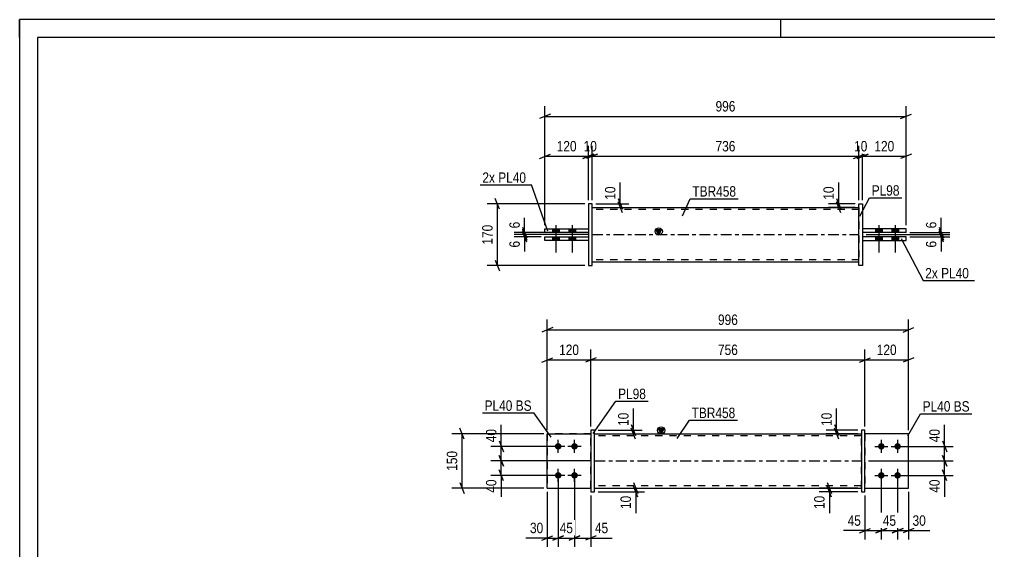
# Model space of a CAD drawing. Header units: millimetres. Extents: x 0 to 420, y 0 to 297.
# Drawn here: x 0 to 267.6, y 150.3 to 297 of the extents above; entities that cross this region are included whole.
import ezdxf

# ---------------------------------------------------------------- set-up
doc = ezdxf.new("R2010")
doc.units = ezdxf.units.MM
doc.linetypes.add('DXK_LINE_DOT2', pattern=[3.9198, 1.9599, -1.9599])
doc.linetypes.add('DXK_LINE_DOT3', pattern=[5.9187, 2.979, -0.9799, 0.9799, -0.9799])
doc.styles.add('Arial Narrow', font='ARIALN.TTF', dxfattribs={"height": 0.2})

# ---------------------------------------------------------------- blocks, each defined once
blk = doc.blocks.new('Unknown-580612063-1130')
at = {"color": 5, "linetype": 'Continuous'}
for p, q in [((420, 297), (0, 297)), ((0, 297), (0, 0)), ((0, 292), (0, 297)), ((210, 292), (210, 297)), ((415, 292), (5, 292)), ((5, 292), (5, 5))]:
    blk.add_line(p, q, dxfattribs=at)
blk = doc.blocks.new('Part-580612063-1671 - 1649')
at = {"color": 2, "linetype": 'Continuous'}
for p, q in [((245.21, 182.83), (233.21, 182.83)), ((245.21, 167.83), (245.21, 182.83)), ((233.21, 167.83), (245.21, 167.83))]:
    blk.add_line(p, q, dxfattribs=at)
at = {"color": 7, "linetype": 'DXK_LINE_DOT2'}
blk.add_line((233.21, 182.83), (233.21, 167.83), dxfattribs=at)
blk = doc.blocks.new('Part-580612063-1655 - 1649')
at = {"color": 7, "linetype": 'DXK_LINE_DOT2'}
for p, q in [((157.6, 182.83), (145.6, 182.83)), ((145.6, 182.83), (145.6, 167.83)), ((157.6, 167.83), (157.6, 182.83)), ((145.6, 167.83), (157.6, 167.83))]:
    blk.add_line(p, q, dxfattribs=at)
blk = doc.blocks.new('Part-580612063-1676 - 1649')
at = {"linetype": 'Continuous'}
blk.add_hatch(color=2, dxfattribs=at).paths.add_polyline_path([(177.01, 182.83), (176.21, 184.23), (177.81, 184.23)])
at = {"color": 2, "linetype": 'Continuous'}
for p, q in [((158.6, 182.83), (232.21, 182.83)), ((177.01, 182.83), (176.21, 184.23)), ((176.21, 184.23), (177.81, 184.23)), ((177.81, 184.23), (177.01, 182.83)), ((158.6, 167.83), (232.21, 167.83))]:
    blk.add_line(p, q, dxfattribs=at)
at = {"color": 7, "linetype": 'DXK_LINE_DOT2'}
for p, q in [((158.6, 167.83), (158.6, 182.83)), ((232.21, 182.23), (158.6, 182.23)), ((232.21, 167.83), (232.21, 182.83)), ((232.21, 168.43), (158.6, 168.43))]:
    blk.add_line(p, q, dxfattribs=at)
at = {"color": 7, "linetype": 'DXK_LINE_DOT3'}
blk.add_line((158.6, 175.33), (232.21, 175.33), dxfattribs=at)
at = {"color": 2, "linetype": 'Continuous'}
blk.add_circle((177.01, 183.73), 1, dxfattribs=at)
blk = doc.blocks.new('Part-580612063-1660 - 1649')
at = {"color": 2, "linetype": 'Continuous'}
for p, q in [((145.6, 167.83), (145.6, 182.83)), ((145.6, 182.83), (157.6, 182.83)), ((145.6, 167.83), (157.6, 167.83))]:
    blk.add_line(p, q, dxfattribs=at)
at = {"color": 7, "linetype": 'DXK_LINE_DOT2'}
blk.add_line((157.6, 167.83), (157.6, 182.83), dxfattribs=at)
blk = doc.blocks.new('Bolt-580612063-1677 - 1649')
at = {"linetype": 'Continuous'}
for points in [[(237.71, 180.23, -1), (237.71, 178.43, -1)], [(242.21, 180.23, -1), (242.21, 178.43, -1)], [(237.71, 172.23, -1), (237.71, 170.43, -1)], [(242.21, 172.23, -1), (242.21, 170.43, -1)]]:
    blk.add_hatch(color=1, dxfattribs=at).paths.add_polyline_path(points)
at = {"color": 1, "linetype": 'Continuous'}
for p, q in [((235.91, 179.33), (239.51, 179.33)), ((237.71, 181.13), (237.71, 177.53)), ((240.41, 179.33), (244.01, 179.33)), ((242.21, 181.13), (242.21, 177.53)), ((235.91, 171.33), (239.51, 171.33)), ((237.71, 173.13), (237.71, 169.53)), ((240.41, 171.33), (244.01, 171.33)), ((242.21, 173.13), (242.21, 169.53))]:
    blk.add_line(p, q, dxfattribs=at)
blk = doc.blocks.new('Part-580612063-1661 - 1649')
at = {"color": 2, "linetype": 'Continuous'}
for p, q in [((232.21, 183.83), (232.21, 166.83)), ((233.21, 183.83), (232.21, 183.83)), ((233.21, 166.83), (233.21, 183.83)), ((232.21, 166.83), (233.21, 166.83))]:
    blk.add_line(p, q, dxfattribs=at)
blk = doc.blocks.new('Part-580612063-1666 - 1649')
at = {"color": 7, "linetype": 'DXK_LINE_DOT2'}
for p, q in [((245.21, 182.83), (233.21, 182.83)), ((233.21, 182.83), (233.21, 167.83)), ((245.21, 167.83), (245.21, 182.83)), ((233.21, 167.83), (245.21, 167.83))]:
    blk.add_line(p, q, dxfattribs=at)
blk = doc.blocks.new('Bolt-580612063-1679 - 1649')
at = {"linetype": 'Continuous'}
for points in [[(148.6, 178.43, -1), (148.6, 180.23, -1)], [(153.1, 178.43, -1), (153.1, 180.23, -1)], [(148.6, 170.43, -1), (148.6, 172.23, -1)], [(153.1, 170.43, -1), (153.1, 172.23, -1)]]:
    blk.add_hatch(color=1, dxfattribs=at).paths.add_polyline_path(points)
at = {"color": 1, "linetype": 'Continuous'}
for p, q in [((150.4, 179.33), (146.8, 179.33)), ((148.6, 177.53), (148.6, 181.13)), ((154.9, 179.33), (151.3, 179.33)), ((153.1, 177.53), (153.1, 181.13)), ((150.4, 171.33), (146.8, 171.33)), ((148.6, 169.53), (148.6, 173.13)), ((154.9, 171.33), (151.3, 171.33)), ((153.1, 169.53), (153.1, 173.13))]:
    blk.add_line(p, q, dxfattribs=at)
blk = doc.blocks.new('Part-580612063-1684 - 1649')
at = {"color": 2, "linetype": 'Continuous'}
for p, q in [((158.6, 183.83), (157.6, 183.83)), ((157.6, 183.83), (157.6, 166.83)), ((158.6, 166.83), (158.6, 183.83)), ((157.6, 166.83), (158.6, 166.83))]:
    blk.add_line(p, q, dxfattribs=at)
blk = doc.blocks.new('Part-580612063-1402 - 1367')
at = {"color": 2, "linetype": 'Continuous'}
for p, q in [((144.94, 237.08), (156.94, 237.08)), ((144.94, 236.08), (144.94, 237.08)), ((156.94, 236.08), (144.94, 236.08))]:
    blk.add_line(p, q, dxfattribs=at)
at = {"color": 7, "linetype": 'DXK_LINE_DOT2'}
blk.add_line((156.94, 237.08), (156.94, 236.08), dxfattribs=at)
blk = doc.blocks.new('Bolt-580612063-1370 - 1367')
at = {"linetype": 'Continuous'}
for points in [[(147.04, 238.28), (148.84, 238.28), (148.84, 239.28), (147.04, 239.28)], [(147.04, 238.28), (148.84, 238.28), (148.84, 239.28), (147.04, 239.28)], [(151.54, 238.28), (153.34, 238.28), (153.34, 239.28), (151.54, 239.28)], [(151.54, 238.28), (153.34, 238.28), (153.34, 239.28), (151.54, 239.28)], [(147.04, 236.08), (148.84, 236.08), (148.84, 237.08), (147.04, 237.08)], [(147.04, 236.08), (148.84, 236.08), (148.84, 237.08), (147.04, 237.08)], [(151.54, 236.08), (153.34, 236.08), (153.34, 237.08), (151.54, 237.08)], [(151.54, 236.08), (153.34, 236.08), (153.34, 237.08), (151.54, 237.08)]]:
    blk.add_hatch(color=1, dxfattribs=at).paths.add_polyline_path(points)
at = {"color": 1, "linetype": 'Continuous'}
for p, q in [((147.04, 239.28), (147.04, 238.28)), ((147.04, 239.28), (147.04, 238.28)), ((147.94, 240.28), (147.94, 232.78)), ((147.94, 240.28), (147.94, 232.78)), ((148.84, 239.28), (148.84, 238.28)), ((148.84, 239.28), (148.84, 238.28)), ((151.54, 239.28), (151.54, 238.28)), ((151.54, 239.28), (151.54, 238.28)), ((152.44, 240.28), (152.44, 232.78)), ((152.44, 240.28), (152.44, 232.78)), ((153.34, 239.28), (153.34, 238.28)), ((153.34, 239.28), (153.34, 238.28)), ((147.04, 237.08), (147.04, 236.08)), ((147.04, 237.08), (147.04, 236.08)), ((148.84, 237.08), (148.84, 236.08)), ((148.84, 237.08), (148.84, 236.08)), ((151.54, 237.08), (151.54, 236.08)), ((151.54, 237.08), (151.54, 236.08)), ((153.34, 237.08), (153.34, 236.08)), ((153.34, 237.08), (153.34, 236.08))]:
    blk.add_line(p, q, dxfattribs=at)
blk = doc.blocks.new('Bolt-580612063-1419 - 1367')
at = {"linetype": 'Continuous'}
for points in [[(237.95, 239.28), (236.15, 239.28), (236.15, 238.28), (237.95, 238.28)], [(237.95, 239.28), (236.15, 239.28), (236.15, 238.28), (237.95, 238.28)], [(242.45, 239.28), (240.65, 239.28), (240.65, 238.28), (242.45, 238.28)], [(242.45, 239.28), (240.65, 239.28), (240.65, 238.28), (242.45, 238.28)], [(237.95, 237.08), (236.15, 237.08), (236.15, 236.08), (237.95, 236.08)], [(237.95, 237.08), (236.15, 237.08), (236.15, 236.08), (237.95, 236.08)], [(242.45, 237.08), (240.65, 237.08), (240.65, 236.08), (242.45, 236.08)], [(242.45, 237.08), (240.65, 237.08), (240.65, 236.08), (242.45, 236.08)]]:
    blk.add_hatch(color=1, dxfattribs=at).paths.add_polyline_path(points)
at = {"color": 1, "linetype": 'Continuous'}
for p, q in [((236.15, 239.28), (236.15, 238.28)), ((236.15, 239.28), (236.15, 238.28)), ((237.05, 240.28), (237.05, 232.78)), ((237.05, 240.28), (237.05, 232.78)), ((237.95, 239.28), (237.95, 238.28)), ((237.95, 239.28), (237.95, 238.28)), ((240.65, 239.28), (240.65, 238.28)), ((240.65, 239.28), (240.65, 238.28)), ((241.55, 240.28), (241.55, 232.78)), ((241.55, 240.28), (241.55, 232.78)), ((242.45, 239.28), (242.45, 238.28)), ((242.45, 239.28), (242.45, 238.28)), ((236.15, 237.08), (236.15, 236.08)), ((236.15, 237.08), (236.15, 236.08)), ((237.95, 237.08), (237.95, 236.08)), ((237.95, 237.08), (237.95, 236.08)), ((240.65, 237.08), (240.65, 236.08)), ((240.65, 237.08), (240.65, 236.08)), ((242.45, 237.08), (242.45, 236.08)), ((242.45, 237.08), (242.45, 236.08))]:
    blk.add_line(p, q, dxfattribs=at)
blk = doc.blocks.new('Part-580612063-1371 - 1367')
at = {"color": 2, "linetype": 'Continuous'}
for p, q in [((157.94, 246.18), (156.94, 246.18)), ((156.94, 246.18), (156.94, 229.18)), ((157.94, 229.18), (157.94, 246.18)), ((156.94, 229.18), (157.94, 229.18))]:
    blk.add_line(p, q, dxfattribs=at)
blk = doc.blocks.new('Part-580612063-1397 - 1367')
at = {"color": 2, "linetype": 'Continuous'}
for p, q in [((144.94, 238.28), (144.94, 239.28)), ((144.94, 239.28), (156.94, 239.28)), ((156.94, 238.28), (144.94, 238.28))]:
    blk.add_line(p, q, dxfattribs=at)
at = {"color": 7, "linetype": 'DXK_LINE_DOT2'}
blk.add_line((156.94, 239.28), (156.94, 238.28), dxfattribs=at)
blk = doc.blocks.new('Part-580612063-1417 - 1367')
at = {"color": 2, "linetype": 'Continuous'}
for p, q in [((231.55, 229.18), (231.55, 246.18)), ((231.55, 246.18), (232.55, 246.18)), ((232.55, 246.18), (232.55, 229.18)), ((232.55, 229.18), (231.55, 229.18))]:
    blk.add_line(p, q, dxfattribs=at)
blk = doc.blocks.new('Part-580612063-1439 - 1367')
at = {"linetype": 'Continuous'}
blk.add_hatch(color=2, dxfattribs=at).paths.add_polyline_path([(176.34, 237.68), (175.54, 239.08), (177.14, 239.08)])
at = {"color": 2, "linetype": 'Continuous'}
for p, q in [((157.94, 245.18), (231.55, 245.18)), ((176.34, 237.68), (175.54, 239.08)), ((175.54, 239.08), (177.14, 239.08)), ((177.14, 239.08), (176.34, 237.68)), ((157.94, 230.18), (231.55, 230.18))]:
    blk.add_line(p, q, dxfattribs=at)
at = {"color": 7, "linetype": 'DXK_LINE_DOT2'}
for p, q in [((157.94, 230.18), (157.94, 245.18)), ((231.55, 244.58), (157.94, 244.58)), ((231.55, 245.18), (231.55, 230.18)), ((231.55, 230.78), (157.94, 230.78))]:
    blk.add_line(p, q, dxfattribs=at)
at = {"color": 7, "linetype": 'DXK_LINE_DOT3'}
blk.add_line((157.94, 237.68), (231.55, 237.68), dxfattribs=at)
at = {"color": 2, "linetype": 'Continuous'}
blk.add_circle((176.34, 238.58), 1, dxfattribs=at)
blk = doc.blocks.new('Part-580612063-1444 - 1367')
at = {"color": 2, "linetype": 'Continuous'}
for p, q in [((244.55, 237.08), (232.55, 237.08)), ((232.55, 236.08), (244.55, 236.08)), ((244.55, 236.08), (244.55, 237.08))]:
    blk.add_line(p, q, dxfattribs=at)
at = {"color": 7, "linetype": 'DXK_LINE_DOT2'}
blk.add_line((232.55, 237.08), (232.55, 236.08), dxfattribs=at)
blk = doc.blocks.new('Part-580612063-1449 - 1367')
at = {"color": 2, "linetype": 'Continuous'}
for p, q in [((244.55, 239.28), (232.55, 239.28)), ((244.55, 238.28), (232.55, 238.28)), ((244.55, 238.28), (244.55, 239.28))]:
    blk.add_line(p, q, dxfattribs=at)
at = {"color": 7, "linetype": 'DXK_LINE_DOT2'}
blk.add_line((232.55, 239.28), (232.55, 238.28), dxfattribs=at)
blk = doc.blocks.new('StraightDimension-580612063-1741 - 1649')
at = {"color": 7, "linetype": 'Continuous'}
for p, q in [((153.1, 170.33), (153.1, 151.66)), ((157.6, 165.83), (157.6, 151.66)), ((151.6, 153.46), (154.6, 154.66)), ((153.1, 154.06), (157.6, 154.06)), ((159.1, 154.66), (156.1, 153.46))]:
    blk.add_line(p, q, dxfattribs=at)
at = {"color": 0}
blk.add_wipeout([(162.98, 154.81), (162.98, 159.01), (158.13, 159.01), (158.13, 154.81)], dxfattribs=at)
at = {"color": 7, "linetype": 'Continuous'}
blk.add_line((157.6, 154.06), (163.51, 154.06), dxfattribs=at)
blk.add_line((157.6, 154.06), (163.51, 154.06), dxfattribs=at)
at = {"color": 3, "style": 'Arial Narrow'}
blk.add_text('45', height=2.863, dxfattribs=at).set_placement((158.73, 155.41))
blk = doc.blocks.new('StraightDimension-580612063-1748 - 1649')
at = {"color": 7, "linetype": 'Continuous'}
for p, q in [((148.6, 170.33), (148.6, 151.66)), ((153.1, 170.33), (153.1, 151.66)), ((147.1, 153.46), (150.1, 154.66)), ((148.6, 154.06), (153.1, 154.06)), ((154.6, 154.66), (151.6, 153.46))]:
    blk.add_line(p, q, dxfattribs=at)
at = {"color": 0}
blk.add_wipeout([(153.28, 154.81), (153.28, 159.01), (148.42, 159.01), (148.42, 154.81)], dxfattribs=at)
at = {"color": 3, "style": 'Arial Narrow'}
blk.add_text('45', height=2.863, dxfattribs=at).set_placement((149.02, 155.41))
blk = doc.blocks.new('StraightDimension-580612063-3633 - 1649')
at = {"color": 7, "linetype": 'Continuous'}
for p, q in [((237.71, 170.33), (237.71, 153.7)), ((233.21, 165.83), (233.21, 153.7)), ((231.71, 155.5), (234.71, 156.7)), ((233.21, 156.1), (237.71, 156.1)), ((239.21, 156.7), (236.21, 155.5))]:
    blk.add_line(p, q, dxfattribs=at)
at = {"color": 0}
blk.add_wipeout([(232.69, 156.85), (232.69, 161.05), (227.83, 161.05), (227.83, 156.85)], dxfattribs=at)
at = {"color": 7, "linetype": 'Continuous'}
blk.add_line((233.21, 156.1), (227.31, 156.1), dxfattribs=at)
blk.add_line((233.21, 156.1), (227.31, 156.1), dxfattribs=at)
at = {"color": 3, "style": 'Arial Narrow'}
blk.add_text('45', height=2.863, dxfattribs=at).set_placement((228.43, 157.45))
blk = doc.blocks.new('StraightDimension-580612063-1755 - 1649')
at = {"color": 7, "linetype": 'Continuous'}
for p, q in [((148.6, 170.33), (148.6, 151.66)), ((145.6, 166.83), (145.6, 151.66)), ((144.1, 153.46), (147.1, 154.66)), ((145.6, 154.06), (148.6, 154.06)), ((150.1, 154.66), (147.1, 153.46))]:
    blk.add_line(p, q, dxfattribs=at)
at = {"color": 0}
blk.add_wipeout([(145.08, 154.81), (145.08, 159.01), (140.22, 159.01), (140.22, 154.81)], dxfattribs=at)
at = {"color": 7, "linetype": 'Continuous'}
blk.add_line((145.6, 154.06), (139.7, 154.06), dxfattribs=at)
blk.add_line((145.6, 154.06), (139.7, 154.06), dxfattribs=at)
at = {"color": 3, "style": 'Arial Narrow'}
blk.add_text('30', height=2.863, dxfattribs=at).set_placement((140.82, 155.41))
blk = doc.blocks.new('StraightDimension-580612063-1909 - 1649')
at = {"color": 7, "linetype": 'Continuous'}
for p, q in [((159.1, 203.76), (156.1, 202.56)), ((157.6, 184.83), (157.6, 206.01)), ((231.71, 202.56), (234.71, 203.76)), ((233.21, 184.83), (233.21, 206.01)), ((157.6, 203.16), (233.21, 203.16))]:
    blk.add_line(p, q, dxfattribs=at)
at = {"color": 0}
blk.add_wipeout([(198.75, 203.91), (198.75, 208.11), (192.07, 208.11), (192.07, 203.91)], dxfattribs=at)
at = {"color": 3, "style": 'Arial Narrow'}
blk.add_text('756', height=2.863, dxfattribs=at).set_placement((192.67, 204.51))
blk = doc.blocks.new('StraightDimension-580612063-1710 - 1649')
at = {"color": 7, "linetype": 'Continuous'}
for p, q in [((145.6, 183.83), (145.6, 214.3)), ((245.21, 183.83), (245.21, 214.3)), ((147.1, 212.05), (144.1, 210.85)), ((145.6, 211.45), (245.21, 211.45)), ((243.71, 210.85), (246.71, 212.05))]:
    blk.add_line(p, q, dxfattribs=at)
at = {"color": 0}
blk.add_wipeout([(198.75, 212.2), (198.75, 216.4), (192.07, 216.4), (192.07, 212.2)], dxfattribs=at)
at = {"color": 3, "style": 'Arial Narrow'}
blk.add_text('996', height=2.863, dxfattribs=at).set_placement((192.67, 212.8))
blk = doc.blocks.new('StraightDimension-580612063-1777 - 1649')
at = {"color": 7, "linetype": 'Continuous'}
for p, q in [((169.41, 169.33), (170.61, 166.33)), ((159.6, 167.83), (172.41, 167.83)), ((159.6, 166.83), (172.41, 166.83)), ((170.61, 165.33), (169.41, 168.33)), ((170.01, 166.83), (170.01, 167.83))]:
    blk.add_line(p, q, dxfattribs=at)
at = {"color": 0}
blk.add_wipeout([(169.26, 166.31), (165.06, 166.31), (165.06, 161.45), (169.26, 161.45)], dxfattribs=at)
at = {"color": 7, "linetype": 'Continuous'}
blk.add_line((170.01, 166.83), (170.01, 160.93), dxfattribs=at)
blk.add_line((170.01, 166.83), (170.01, 160.93), dxfattribs=at)
at = {"color": 3, "style": 'Arial Narrow'}
blk.add_text('10', height=2.863, rotation=90.0002, dxfattribs=at).set_placement((168.66, 162.05))
blk = doc.blocks.new('StraightDimension-580612063-1786 - 1649')
at = {"color": 7, "linetype": 'Continuous'}
for p, q in [((168.75, 185.33), (169.95, 182.33)), ((159.6, 183.83), (171.75, 183.83)), ((159.6, 182.83), (171.75, 182.83)), ((169.95, 181.33), (168.75, 184.33)), ((169.35, 182.83), (169.35, 183.83))]:
    blk.add_line(p, q, dxfattribs=at)
at = {"color": 0}
blk.add_wipeout([(168.6, 189.22), (164.4, 189.22), (164.4, 184.36), (168.6, 184.36)], dxfattribs=at)
at = {"color": 7, "linetype": 'Continuous'}
blk.add_line((169.35, 183.83), (169.35, 189.74), dxfattribs=at)
blk.add_line((169.35, 183.83), (169.35, 189.74), dxfattribs=at)
at = {"color": 3, "style": 'Arial Narrow'}
blk.add_text('10', height=2.863, rotation=90.0002, dxfattribs=at).set_placement((168, 184.96))
blk = doc.blocks.new('StraightDimension-580612063-1795 - 1649')
at = {"color": 7, "linetype": 'Continuous'}
for p, q in [((147.6, 179.33), (130.05, 179.33)), ((132.3, 180.83), (133.5, 177.83)), ((132.9, 175.33), (132.9, 179.33)), ((133.5, 173.83), (132.3, 176.83)), ((157.6, 175.33), (130.05, 175.33))]:
    blk.add_line(p, q, dxfattribs=at)
at = {"color": 0}
blk.add_wipeout([(132.15, 184.72), (127.95, 184.72), (127.95, 179.86), (132.15, 179.86)], dxfattribs=at)
at = {"color": 7, "linetype": 'Continuous'}
blk.add_line((132.9, 179.33), (132.9, 185.24), dxfattribs=at)
blk.add_line((132.9, 179.33), (132.9, 185.24), dxfattribs=at)
at = {"color": 3, "style": 'Arial Narrow'}
blk.add_text('40', height=2.863, rotation=90.0002, dxfattribs=at).set_placement((131.55, 180.46))
blk = doc.blocks.new('StraightDimension-580612063-1808 - 1649')
at = {"color": 7, "linetype": 'Continuous'}
for p, q in [((132.3, 176.83), (133.5, 173.83)), ((157.6, 175.33), (130.05, 175.33)), ((132.9, 171.33), (132.9, 175.33)), ((147.6, 171.33), (130.05, 171.33)), ((133.5, 169.83), (132.3, 172.83))]:
    blk.add_line(p, q, dxfattribs=at)
at = {"color": 0}
blk.add_wipeout([(132.15, 170.81), (127.95, 170.81), (127.95, 165.95), (132.15, 165.95)], dxfattribs=at)
at = {"color": 7, "linetype": 'Continuous'}
blk.add_line((132.9, 171.33), (132.9, 165.43), dxfattribs=at)
blk.add_line((132.9, 171.33), (132.9, 165.43), dxfattribs=at)
at = {"color": 3, "style": 'Arial Narrow'}
blk.add_text('40', height=2.863, rotation=90.0002, dxfattribs=at).set_placement((131.55, 166.55))
blk = doc.blocks.new('StraightDimension-580612063-1822 - 1649')
at = {"color": 7, "linetype": 'Continuous'}
for p, q in [((222.81, 169.33), (224.01, 166.33)), ((231.21, 167.83), (220.56, 167.83)), ((231.21, 166.83), (220.56, 166.83)), ((224.01, 165.33), (222.81, 168.33)), ((223.41, 166.83), (223.41, 167.83))]:
    blk.add_line(p, q, dxfattribs=at)
at = {"color": 0}
blk.add_wipeout([(222.66, 166.31), (218.46, 166.31), (218.46, 161.45), (222.66, 161.45)], dxfattribs=at)
at = {"color": 7, "linetype": 'Continuous'}
blk.add_line((223.41, 166.83), (223.41, 160.93), dxfattribs=at)
blk.add_line((223.41, 166.83), (223.41, 160.93), dxfattribs=at)
at = {"color": 3, "style": 'Arial Narrow'}
blk.add_text('10', height=2.863, rotation=90.0002, dxfattribs=at).set_placement((222.06, 162.05))
blk = doc.blocks.new('StraightDimension-580612063-1853 - 1649')
at = {"color": 7, "linetype": 'Continuous'}
for p, q in [((144.6, 182.83), (119.25, 182.83)), ((122.7, 181.33), (121.5, 184.33)), ((122.1, 167.83), (122.1, 182.83)), ((121.5, 169.33), (122.7, 166.33)), ((144.6, 167.83), (119.25, 167.83))]:
    blk.add_line(p, q, dxfattribs=at)
at = {"color": 0}
blk.add_wipeout([(121.35, 178.68), (117.15, 178.68), (117.15, 171.99), (121.35, 171.99)], dxfattribs=at)
at = {"color": 3, "style": 'Arial Narrow'}
blk.add_text('150', height=2.863, rotation=90.0002, dxfattribs=at).set_placement((120.75, 172.59))
blk = doc.blocks.new('StraightDimension-580612063-1890 - 1649')
at = {"color": 7, "linetype": 'Continuous'}
for p, q in [((224.79, 185.33), (225.99, 182.33)), ((231.21, 183.83), (222.54, 183.83)), ((231.21, 182.83), (222.54, 182.83)), ((225.99, 181.33), (224.79, 184.33)), ((225.39, 182.83), (225.39, 183.83))]:
    blk.add_line(p, q, dxfattribs=at)
at = {"color": 0}
blk.add_wipeout([(224.64, 189.22), (220.44, 189.22), (220.44, 184.36), (224.64, 184.36)], dxfattribs=at)
at = {"color": 7, "linetype": 'Continuous'}
blk.add_line((225.39, 183.83), (225.39, 189.74), dxfattribs=at)
blk.add_line((225.39, 183.83), (225.39, 189.74), dxfattribs=at)
at = {"color": 3, "style": 'Arial Narrow'}
blk.add_text('10', height=2.863, rotation=90.0002, dxfattribs=at).set_placement((224.04, 184.96))
blk = doc.blocks.new('StraightDimension-580612063-1899 - 1649')
at = {"color": 7, "linetype": 'Continuous'}
for p, q in [((231.71, 202.56), (234.71, 203.76)), ((233.21, 184.83), (233.21, 206.01)), ((246.71, 203.76), (243.71, 202.56)), ((245.21, 183.83), (245.21, 206.01)), ((233.21, 203.16), (245.21, 203.16))]:
    blk.add_line(p, q, dxfattribs=at)
at = {"color": 0}
blk.add_wipeout([(242.55, 203.91), (242.55, 208.11), (235.87, 208.11), (235.87, 203.91)], dxfattribs=at)
at = {"color": 3, "style": 'Arial Narrow'}
blk.add_text('120', height=2.863, dxfattribs=at).set_placement((236.47, 204.51))
blk = doc.blocks.new('StraightDimension-580612063-1916 - 1649')
at = {"color": 7, "linetype": 'Continuous'}
for p, q in [((144.1, 202.56), (147.1, 203.76)), ((145.6, 183.83), (145.6, 206.01)), ((159.1, 203.76), (156.1, 202.56)), ((157.6, 184.83), (157.6, 206.01)), ((145.6, 203.16), (157.6, 203.16))]:
    blk.add_line(p, q, dxfattribs=at)
at = {"color": 0}
blk.add_wipeout([(154.95, 203.91), (154.95, 208.11), (148.26, 208.11), (148.26, 203.91)], dxfattribs=at)
at = {"color": 3, "style": 'Arial Narrow'}
blk.add_text('120', height=2.863, dxfattribs=at).set_placement((148.86, 204.51))
blk = doc.blocks.new('StraightDimension-580612063-3631 - 1649')
at = {"color": 7, "linetype": 'Continuous'}
for p, q in [((242.21, 170.33), (242.21, 153.7)), ((245.21, 166.83), (245.21, 153.7)), ((240.71, 155.5), (243.71, 156.7)), ((242.21, 156.1), (245.21, 156.1)), ((246.71, 156.7), (243.71, 155.5))]:
    blk.add_line(p, q, dxfattribs=at)
at = {"color": 0}
blk.add_wipeout([(250.59, 156.85), (250.59, 161.05), (245.74, 161.05), (245.74, 156.85)], dxfattribs=at)
at = {"color": 7, "linetype": 'Continuous'}
blk.add_line((245.21, 156.1), (251.12, 156.1), dxfattribs=at)
blk.add_line((245.21, 156.1), (251.12, 156.1), dxfattribs=at)
at = {"color": 3, "style": 'Arial Narrow'}
blk.add_text('30', height=2.863, dxfattribs=at).set_placement((246.34, 157.45))
blk = doc.blocks.new('StraightDimension-580612063-3632 - 1649')
at = {"color": 7, "linetype": 'Continuous'}
for p, q in [((237.71, 170.33), (237.71, 153.7)), ((242.21, 170.33), (242.21, 153.7)), ((236.21, 155.5), (239.21, 156.7)), ((237.71, 156.1), (242.21, 156.1)), ((243.71, 156.7), (240.71, 155.5))]:
    blk.add_line(p, q, dxfattribs=at)
at = {"color": 0}
blk.add_wipeout([(242.39, 156.85), (242.39, 161.05), (237.53, 161.05), (237.53, 156.85)], dxfattribs=at)
at = {"color": 3, "style": 'Arial Narrow'}
blk.add_text('45', height=2.863, dxfattribs=at).set_placement((238.13, 157.45))
blk = doc.blocks.new('StraightDimension-580612063-3666 - 1649')
at = {"color": 7, "linetype": 'Continuous'}
for p, q in [((243.21, 179.33), (257.57, 179.33)), ((254.57, 180.83), (255.77, 177.83)), ((255.17, 175.33), (255.17, 179.33)), ((255.77, 173.83), (254.57, 176.83)), ((234.21, 175.33), (257.57, 175.33))]:
    blk.add_line(p, q, dxfattribs=at)
at = {"color": 0}
blk.add_wipeout([(254.42, 184.72), (250.22, 184.72), (250.22, 179.86), (254.42, 179.86)], dxfattribs=at)
at = {"color": 7, "linetype": 'Continuous'}
blk.add_line((255.17, 179.33), (255.17, 185.24), dxfattribs=at)
blk.add_line((255.17, 179.33), (255.17, 185.24), dxfattribs=at)
at = {"color": 3, "style": 'Arial Narrow'}
blk.add_text('40', height=2.863, rotation=90.0002, dxfattribs=at).set_placement((253.82, 180.46))
blk = doc.blocks.new('StraightDimension-580612063-3667 - 1649')
at = {"color": 7, "linetype": 'Continuous'}
for p, q in [((254.57, 176.83), (255.77, 173.83)), ((234.21, 175.33), (257.57, 175.33)), ((255.17, 171.33), (255.17, 175.33)), ((243.21, 171.33), (257.57, 171.33)), ((255.77, 169.83), (254.57, 172.83))]:
    blk.add_line(p, q, dxfattribs=at)
at = {"color": 0}
blk.add_wipeout([(254.42, 170.81), (250.22, 170.81), (250.22, 165.95), (254.42, 165.95)], dxfattribs=at)
at = {"color": 7, "linetype": 'Continuous'}
blk.add_line((255.17, 171.33), (255.17, 165.43), dxfattribs=at)
blk.add_line((255.17, 171.33), (255.17, 165.43), dxfattribs=at)
at = {"color": 3, "style": 'Arial Narrow'}
blk.add_text('40', height=2.863, rotation=90.0002, dxfattribs=at).set_placement((253.82, 166.55))
blk = doc.blocks.new('StraightDimension-580612063-1594 - 1367')
at = {"color": 7, "linetype": 'Continuous'}
for p, q in [((253.65, 239.18), (254.85, 236.18)), ((254.85, 235.58), (253.65, 238.58)), ((233.55, 237.68), (256.65, 237.68)), ((245.55, 237.08), (256.65, 237.08)), ((254.25, 237.08), (254.25, 237.68))]:
    blk.add_line(p, q, dxfattribs=at)
at = {"color": 0}
blk.add_wipeout([(253.5, 236.56), (249.3, 236.56), (249.3, 233.53), (253.5, 233.53)], dxfattribs=at)
at = {"color": 7, "linetype": 'Continuous'}
blk.add_line((254.25, 237.08), (254.25, 233), dxfattribs=at)
blk.add_line((254.25, 237.08), (254.25, 233), dxfattribs=at)
at = {"color": 3, "style": 'Arial Narrow'}
blk.add_text('6', height=2.86, rotation=90.0002, dxfattribs=at).set_placement((252.9, 234.13))
blk = doc.blocks.new('StraightDimension-580612063-1471 - 1367')
at = {"color": 7, "linetype": 'Continuous'}
for p, q in [((149.94, 238.28), (136.5, 238.28)), ((138.75, 239.78), (139.95, 236.78)), ((139.95, 236.18), (138.75, 239.18)), ((139.35, 237.68), (139.35, 238.28)), ((156.94, 237.68), (136.5, 237.68))]:
    blk.add_line(p, q, dxfattribs=at)
at = {"color": 0}
blk.add_wipeout([(138.6, 241.84), (134.4, 241.84), (134.4, 238.81), (138.6, 238.81)], dxfattribs=at)
at = {"color": 7, "linetype": 'Continuous'}
blk.add_line((139.35, 238.28), (139.35, 242.36), dxfattribs=at)
blk.add_line((139.35, 238.28), (139.35, 242.36), dxfattribs=at)
at = {"color": 3, "style": 'Arial Narrow'}
blk.add_text('6', height=2.86, rotation=90.0002, dxfattribs=at).set_placement((138, 239.41))
blk = doc.blocks.new('StraightDimension-580612063-1572 - 1367')
at = {"color": 7, "linetype": 'Continuous'}
for p, q in [((231.05, 258.68), (234.05, 259.88)), ((232.55, 247.18), (232.55, 262.13)), ((246.05, 259.88), (243.05, 258.68)), ((244.55, 240.28), (244.55, 262.13)), ((232.55, 259.28), (244.55, 259.28))]:
    blk.add_line(p, q, dxfattribs=at)
at = {"color": 0}
blk.add_wipeout([(241.89, 260.03), (241.89, 264.23), (235.21, 264.23), (235.21, 260.03)], dxfattribs=at)
at = {"color": 3, "style": 'Arial Narrow'}
blk.add_text('120', height=2.863, dxfattribs=at).set_placement((235.81, 260.63))
blk = doc.blocks.new('StraightDimension-580612063-1562 - 1367')
at = {"color": 7, "linetype": 'Continuous'}
for p, q in [((230.05, 258.68), (233.05, 259.88)), ((234.05, 259.88), (231.05, 258.68)), ((231.55, 247.18), (231.55, 262.13)), ((232.55, 247.18), (232.55, 262.13)), ((231.55, 259.28), (232.55, 259.28))]:
    blk.add_line(p, q, dxfattribs=at)
at = {"color": 0}
blk.add_wipeout([(234.48, 260.03), (234.48, 264.23), (229.62, 264.23), (229.62, 260.03)], dxfattribs=at)
at = {"color": 3, "style": 'Arial Narrow'}
blk.add_text('10', height=2.863, dxfattribs=at).set_placement((230.22, 260.63))
blk = doc.blocks.new('StraightDimension-580612063-1453 - 1367')
at = {"color": 7, "linetype": 'Continuous'}
for p, q in [((158.94, 246.18), (168.12, 246.18)), ((165.12, 247.68), (166.32, 244.68)), ((166.32, 243.68), (165.12, 246.68)), ((165.72, 245.18), (165.72, 246.18)), ((158.94, 245.18), (168.12, 245.18))]:
    blk.add_line(p, q, dxfattribs=at)
at = {"color": 0}
blk.add_wipeout([(164.97, 251.56), (160.77, 251.56), (160.77, 246.71), (164.97, 246.71)], dxfattribs=at)
at = {"color": 7, "linetype": 'Continuous'}
blk.add_line((165.72, 246.18), (165.72, 252.09), dxfattribs=at)
blk.add_line((165.72, 246.18), (165.72, 252.09), dxfattribs=at)
at = {"color": 3, "style": 'Arial Narrow'}
blk.add_text('10', height=2.863, rotation=90.0002, dxfattribs=at).set_placement((164.37, 247.31))
blk = doc.blocks.new('StraightDimension-580612063-1490 - 1367')
at = {"color": 7, "linetype": 'Continuous'}
for p, q in [((138.75, 239.18), (139.95, 236.18)), ((139.95, 235.58), (138.75, 238.58)), ((156.94, 237.68), (136.5, 237.68)), ((143.94, 237.08), (136.5, 237.08)), ((139.35, 237.08), (139.35, 237.68))]:
    blk.add_line(p, q, dxfattribs=at)
at = {"color": 0}
blk.add_wipeout([(138.6, 236.56), (134.4, 236.56), (134.4, 233.53), (138.6, 233.53)], dxfattribs=at)
at = {"color": 7, "linetype": 'Continuous'}
blk.add_line((139.35, 237.08), (139.35, 233), dxfattribs=at)
blk.add_line((139.35, 237.08), (139.35, 233), dxfattribs=at)
at = {"color": 3, "style": 'Arial Narrow'}
blk.add_text('6', height=2.86, rotation=90.0002, dxfattribs=at).set_placement((138, 234.13))
blk = doc.blocks.new('StraightDimension-580612063-1507 - 1367')
at = {"color": 7, "linetype": 'Continuous'}
for p, q in [((155.94, 246.18), (129, 246.18)), ((132.45, 244.68), (131.25, 247.68)), ((131.85, 229.18), (131.85, 246.18)), ((131.25, 230.68), (132.45, 227.68)), ((155.94, 229.18), (129, 229.18))]:
    blk.add_line(p, q, dxfattribs=at)
at = {"color": 0}
blk.add_wipeout([(131.1, 241.03), (126.9, 241.03), (126.9, 234.34), (131.1, 234.34)], dxfattribs=at)
at = {"color": 3, "style": 'Arial Narrow'}
blk.add_text('170', height=2.863, rotation=90.0002, dxfattribs=at).set_placement((130.5, 234.94))
blk = doc.blocks.new('StraightDimension-580612063-1521 - 1367')
at = {"color": 7, "linetype": 'Continuous'}
for p, q in [((144.94, 240.28), (144.94, 273.13)), ((244.55, 240.28), (244.55, 273.13)), ((146.44, 270.88), (143.44, 269.68)), ((144.94, 270.28), (244.55, 270.28)), ((243.05, 269.68), (246.05, 270.88))]:
    blk.add_line(p, q, dxfattribs=at)
at = {"color": 0}
blk.add_wipeout([(198.09, 271.03), (198.09, 275.23), (191.4, 275.23), (191.4, 271.03)], dxfattribs=at)
at = {"color": 3, "style": 'Arial Narrow'}
blk.add_text('996', height=2.863, dxfattribs=at).set_placement((192, 271.63))
blk = doc.blocks.new('StraightDimension-580612063-1532 - 1367')
at = {"color": 7, "linetype": 'Continuous'}
for p, q in [((155.44, 258.68), (158.44, 259.88)), ((159.44, 259.88), (156.44, 258.68)), ((156.94, 247.18), (156.94, 262.13)), ((157.94, 247.18), (157.94, 262.13)), ((156.94, 259.28), (157.94, 259.28))]:
    blk.add_line(p, q, dxfattribs=at)
at = {"color": 0}
blk.add_wipeout([(159.87, 260.03), (159.87, 264.23), (155.01, 264.23), (155.01, 260.03)], dxfattribs=at)
at = {"color": 3, "style": 'Arial Narrow'}
blk.add_text('10', height=2.863, dxfattribs=at).set_placement((155.61, 260.63))
blk = doc.blocks.new('StraightDimension-580612063-1542 - 1367')
at = {"color": 7, "linetype": 'Continuous'}
for p, q in [((143.44, 258.68), (146.44, 259.88)), ((144.94, 240.28), (144.94, 262.13)), ((158.44, 259.88), (155.44, 258.68)), ((156.94, 247.18), (156.94, 262.13)), ((144.94, 259.28), (156.94, 259.28))]:
    blk.add_line(p, q, dxfattribs=at)
at = {"color": 0}
blk.add_wipeout([(154.28, 260.03), (154.28, 264.23), (147.6, 264.23), (147.6, 260.03)], dxfattribs=at)
at = {"color": 3, "style": 'Arial Narrow'}
blk.add_text('120', height=2.863, dxfattribs=at).set_placement((148.2, 260.63))
blk = doc.blocks.new('StraightDimension-580612063-1552 - 1367')
at = {"color": 7, "linetype": 'Continuous'}
for p, q in [((159.44, 259.88), (156.44, 258.68)), ((157.94, 247.18), (157.94, 262.13)), ((230.05, 258.68), (233.05, 259.88)), ((231.55, 247.18), (231.55, 262.13)), ((157.94, 259.28), (231.55, 259.28))]:
    blk.add_line(p, q, dxfattribs=at)
at = {"color": 0}
blk.add_wipeout([(198.09, 260.03), (198.09, 264.23), (191.4, 264.23), (191.4, 260.03)], dxfattribs=at)
at = {"color": 3, "style": 'Arial Narrow'}
blk.add_text('736', height=2.863, dxfattribs=at).set_placement((192, 260.63))
blk = doc.blocks.new('StraightDimension-580612063-1583 - 1367')
at = {"color": 7, "linetype": 'Continuous'}
for p, q in [((230.55, 246.18), (223.12, 246.18)), ((225.37, 247.68), (226.57, 244.68)), ((226.57, 243.68), (225.37, 246.68)), ((225.97, 245.18), (225.97, 246.18)), ((230.55, 245.18), (223.12, 245.18))]:
    blk.add_line(p, q, dxfattribs=at)
at = {"color": 0}
blk.add_wipeout([(225.22, 251.56), (221.02, 251.56), (221.02, 246.71), (225.22, 246.71)], dxfattribs=at)
at = {"color": 7, "linetype": 'Continuous'}
blk.add_line((225.97, 246.18), (225.97, 252.09), dxfattribs=at)
blk.add_line((225.97, 246.18), (225.97, 252.09), dxfattribs=at)
at = {"color": 3, "style": 'Arial Narrow'}
blk.add_text('10', height=2.863, rotation=90.0002, dxfattribs=at).set_placement((224.62, 247.31))
blk = doc.blocks.new('StraightDimension-580612063-1603 - 1367')
at = {"color": 7, "linetype": 'Continuous'}
for p, q in [((245.55, 238.28), (256.65, 238.28)), ((253.65, 239.78), (254.85, 236.78)), ((254.85, 236.18), (253.65, 239.18)), ((254.25, 237.68), (254.25, 238.28)), ((233.55, 237.68), (256.65, 237.68))]:
    blk.add_line(p, q, dxfattribs=at)
at = {"color": 0}
blk.add_wipeout([(253.5, 241.84), (249.3, 241.84), (249.3, 238.81), (253.5, 238.81)], dxfattribs=at)
at = {"color": 7, "linetype": 'Continuous'}
blk.add_line((254.25, 238.28), (254.25, 242.36), dxfattribs=at)
blk.add_line((254.25, 238.28), (254.25, 242.36), dxfattribs=at)
at = {"color": 3, "style": 'Arial Narrow'}
blk.add_text('6', height=2.86, rotation=90.0002, dxfattribs=at).set_placement((252.9, 239.41))
blk = doc.blocks.new('Mark-580612063-1672 - 1649')
at = {"color": 0}
blk.add_wipeout([(197.45, 187.13), (197.45, 190.13), (185.4, 190.13), (185.4, 187.13)], dxfattribs=at)
blk.add_wipeout([(197.45, 187.13), (197.45, 190.13), (185.4, 190.13), (185.4, 187.13)], dxfattribs=at)
at = {"color": 30, "linetype": 'Continuous'}
for p, q in [((181.4, 181.49), (184.8, 186.53)), ((184.8, 186.53), (198.05, 186.53))]:
    blk.add_line(p, q, dxfattribs=at)
at = {"color": 3, "style": 'Arial Narrow'}
blk.add_text('TBR458', height=2.863, dxfattribs=at).set_placement((185.4, 187.13))
blk = doc.blocks.new('Mark-580612063-1680 - 1649')
at = {"color": 0}
blk.add_wipeout([(172.81, 192.37), (172.81, 195.37), (165.13, 195.37), (165.13, 192.37)], dxfattribs=at)
blk.add_wipeout([(172.81, 192.37), (172.81, 195.37), (165.13, 195.37), (165.13, 192.37)], dxfattribs=at)
at = {"color": 30, "linetype": 'Continuous'}
for p, q in [((158.24, 182.92), (164.53, 191.77)), ((164.53, 191.77), (173.41, 191.77))]:
    blk.add_line(p, q, dxfattribs=at)
at = {"color": 3, "style": 'Arial Narrow'}
blk.add_text('PL98', height=2.863, dxfattribs=at).set_placement((165.13, 192.37))
blk = doc.blocks.new('MarkSet-580612063-1942 - 1649')
at = {"color": 0}
blk.add_wipeout([(256.79, 188.92), (256.79, 191.92), (249.12, 191.92), (249.12, 188.92)], dxfattribs=at)
blk.add_wipeout([(256.79, 188.92), (256.79, 191.92), (249.12, 191.92), (249.12, 188.92)], dxfattribs=at)
at = {"color": 30, "linetype": 'Continuous'}
blk.add_line((245.02, 182.26), (248.52, 188.32), dxfattribs=at)
at = {"color": 0}
blk.add_wipeout([(262.07, 188.92), (262.07, 191.92), (257.69, 191.92), (257.69, 188.92)], dxfattribs=at)
blk.add_wipeout([(262.07, 188.92), (262.07, 191.92), (257.69, 191.92), (257.69, 188.92)], dxfattribs=at)
at = {"color": 30, "linetype": 'Continuous'}
blk.add_line((248.52, 188.32), (262.67, 188.32), dxfattribs=at)
at = {"color": 3, "style": 'Arial Narrow'}
for s, p in [('PL40', (249.12, 188.92)), ('BS', (257.69, 188.92))]:
    blk.add_text(s, height=2.863, dxfattribs=at).set_placement(p)
blk = doc.blocks.new('MarkSet-580612063-1948 - 1649')
at = {"color": 0}
blk.add_wipeout([(135.98, 189.13), (135.98, 192.13), (128.3, 192.13), (128.3, 189.13)], dxfattribs=at)
blk.add_wipeout([(135.98, 189.13), (135.98, 192.13), (128.3, 192.13), (128.3, 189.13)], dxfattribs=at)
blk.add_wipeout([(141.26, 189.13), (141.26, 192.13), (136.88, 192.13), (136.88, 189.13)], dxfattribs=at)
blk.add_wipeout([(141.26, 189.13), (141.26, 192.13), (136.88, 192.13), (136.88, 189.13)], dxfattribs=at)
at = {"color": 30, "linetype": 'Continuous'}
for p in [(127.7, 188.53), (146.64, 181.89)]:
    blk.add_line(p, (141.86, 188.53), dxfattribs=at)
at = {"color": 3, "style": 'Arial Narrow'}
for s, p in [('PL40', (128.3, 189.13)), ('BS', (136.88, 189.13))]:
    blk.add_text(s, height=2.863, dxfattribs=at).set_placement(p)
blk = doc.blocks.new('Mark-580612063-1435 - 1367')
at = {"color": 0}
blk.add_wipeout([(197.67, 248.17), (197.67, 251.17), (185.61, 251.17), (185.61, 248.17)], dxfattribs=at)
blk.add_wipeout([(197.67, 248.17), (197.67, 251.17), (185.61, 251.17), (185.61, 248.17)], dxfattribs=at)
at = {"color": 30, "linetype": 'Continuous'}
for p, q in [((182.91, 242.91), (185.01, 247.57)), ((185.01, 247.57), (198.27, 247.57))]:
    blk.add_line(p, q, dxfattribs=at)
at = {"color": 3, "style": 'Arial Narrow'}
blk.add_text('TBR458', height=2.863, dxfattribs=at).set_placement((185.61, 248.17))
blk = doc.blocks.new('Mark-580612063-1413 - 1367')
at = {"color": 0}
blk.add_wipeout([(242.74, 248.43), (242.74, 251.43), (235.07, 251.43), (235.07, 248.43)], dxfattribs=at)
blk.add_wipeout([(242.74, 248.43), (242.74, 251.43), (235.07, 251.43), (235.07, 248.43)], dxfattribs=at)
at = {"color": 30, "linetype": 'Continuous'}
for p, q in [((231.78, 242.75), (234.47, 247.83)), ((234.47, 247.83), (243.34, 247.83))]:
    blk.add_line(p, q, dxfattribs=at)
at = {"color": 3, "style": 'Arial Narrow'}
blk.add_text('PL98', height=2.863, dxfattribs=at).set_placement((235.07, 248.43))
blk = doc.blocks.new('MarkSet-580612063-1634 - 1367')
at = {"color": 0}
blk.add_wipeout([(253.31, 225.63), (253.31, 228.63), (249.84, 228.63), (249.84, 225.63)], dxfattribs=at)
blk.add_wipeout([(253.31, 225.63), (253.31, 228.63), (249.84, 228.63), (249.84, 225.63)], dxfattribs=at)
at = {"color": 30, "linetype": 'Continuous'}
blk.add_line((243.2, 236.6), (249.24, 225.03), dxfattribs=at)
at = {"color": 0}
blk.add_wipeout([(261.89, 225.63), (261.89, 228.63), (254.21, 228.63), (254.21, 225.63)], dxfattribs=at)
blk.add_wipeout([(261.89, 225.63), (261.89, 228.63), (254.21, 228.63), (254.21, 225.63)], dxfattribs=at)
at = {"color": 30, "linetype": 'Continuous'}
blk.add_line((249.24, 225.03), (263.39, 225.03), dxfattribs=at)
at = {"color": 3, "style": 'Arial Narrow'}
for s, p in [('2x', (249.84, 225.63)), ('PL40', (254.21, 225.63))]:
    blk.add_text(s, height=2.863, dxfattribs=at).set_placement(p)
blk = doc.blocks.new('MarkSet-580612063-1640 - 1367')
at = {"color": 30, "linetype": 'Continuous'}
blk.add_line((145.79, 238.66), (141.23, 251.37), dxfattribs=at)
at = {"color": 0}
blk.add_wipeout([(131.16, 251.97), (131.16, 254.97), (127.69, 254.97), (127.69, 251.97)], dxfattribs=at)
blk.add_wipeout([(131.16, 251.97), (131.16, 254.97), (127.69, 254.97), (127.69, 251.97)], dxfattribs=at)
blk.add_wipeout([(139.73, 251.97), (139.73, 254.97), (132.06, 254.97), (132.06, 251.97)], dxfattribs=at)
blk.add_wipeout([(139.73, 251.97), (139.73, 254.97), (132.06, 254.97), (132.06, 251.97)], dxfattribs=at)
at = {"color": 30, "linetype": 'Continuous'}
blk.add_line((127.09, 251.37), (141.23, 251.37), dxfattribs=at)
at = {"color": 3, "style": 'Arial Narrow'}
for s, p in [('2x', (127.69, 251.97)), ('PL40', (132.06, 251.97))]:
    blk.add_text(s, height=2.863, dxfattribs=at).set_placement(p)

msp = doc.modelspace()

# ---------------------------------------------------------------- block references
for name in ['Unknown-580612063-1130', 'Part-580612063-1371 - 1367', 'Part-580612063-1417 - 1367', 'Part-580612063-1439 - 1367', 'Part-580612063-1397 - 1367', 'Bolt-580612063-1370 - 1367', 'Part-580612063-1449 - 1367', 'Bolt-580612063-1419 - 1367', 'Part-580612063-1402 - 1367', 'Part-580612063-1444 - 1367', 'Part-580612063-1676 - 1649', 'Part-580612063-1655 - 1649', 'Part-580612063-1660 - 1649', 'Part-580612063-1684 - 1649', 'Part-580612063-1661 - 1649', 'Part-580612063-1671 - 1649', 'Part-580612063-1666 - 1649', 'Bolt-580612063-1679 - 1649', 'Bolt-580612063-1677 - 1649']:
    msp.add_blockref(name, (0, 0))

# ---------------------------------------------------------------- next in the draw order: block references
for name in ['StraightDimension-580612063-1453 - 1367', 'StraightDimension-580612063-1471 - 1367', 'StraightDimension-580612063-1594 - 1367', 'StraightDimension-580612063-1909 - 1649', 'StraightDimension-580612063-1741 - 1649', 'StraightDimension-580612063-3633 - 1649', 'StraightDimension-580612063-3631 - 1649']:
    msp.add_blockref(name, (0, 0))

# ---------------------------------------------------------------- next in the draw order: block references
for name in ['StraightDimension-580612063-1572 - 1367', 'StraightDimension-580612063-1490 - 1367', 'StraightDimension-580612063-1710 - 1649', 'StraightDimension-580612063-1748 - 1649', 'StraightDimension-580612063-1777 - 1649', 'StraightDimension-580612063-1822 - 1649', 'StraightDimension-580612063-3632 - 1649']:
    msp.add_blockref(name, (0, 0))

# ---------------------------------------------------------------- next in the draw order: block references
for name in ['StraightDimension-580612063-1562 - 1367', 'StraightDimension-580612063-1507 - 1367', 'Mark-580612063-1672 - 1649', 'StraightDimension-580612063-1786 - 1649', 'StraightDimension-580612063-1890 - 1649', 'StraightDimension-580612063-1795 - 1649', 'StraightDimension-580612063-1755 - 1649']:
    msp.add_blockref(name, (0, 0))

# ---------------------------------------------------------------- next in the draw order: block references
for name in ['StraightDimension-580612063-1521 - 1367', 'StraightDimension-580612063-1899 - 1649', 'StraightDimension-580612063-1808 - 1649']:
    msp.add_blockref(name, (0, 0))

# ---------------------------------------------------------------- next in the draw order: block references
for name in ['StraightDimension-580612063-1532 - 1367', 'StraightDimension-580612063-1603 - 1367', 'StraightDimension-580612063-3666 - 1649', 'StraightDimension-580612063-1853 - 1649']:
    msp.add_blockref(name, (0, 0))

# ---------------------------------------------------------------- next in the draw order: block references
for name in ['StraightDimension-580612063-1542 - 1367', 'MarkSet-580612063-1634 - 1367', 'StraightDimension-580612063-1916 - 1649', 'MarkSet-580612063-1942 - 1649', 'StraightDimension-580612063-3667 - 1649']:
    msp.add_blockref(name, (0, 0))

# ---------------------------------------------------------------- next in the draw order: block references
for name in ['StraightDimension-580612063-1552 - 1367', 'MarkSet-580612063-1640 - 1367', 'Mark-580612063-1680 - 1649', 'MarkSet-580612063-1948 - 1649']:
    msp.add_blockref(name, (0, 0))

# ---------------------------------------------------------------- next in the draw order: block references
for name in ['StraightDimension-580612063-1583 - 1367', 'Mark-580612063-1435 - 1367']:
    msp.add_blockref(name, (0, 0))

# ---------------------------------------------------------------- next in the draw order: block references
msp.add_blockref('Mark-580612063-1413 - 1367', (0, 0))

doc.saveas('drawing.dxf')
